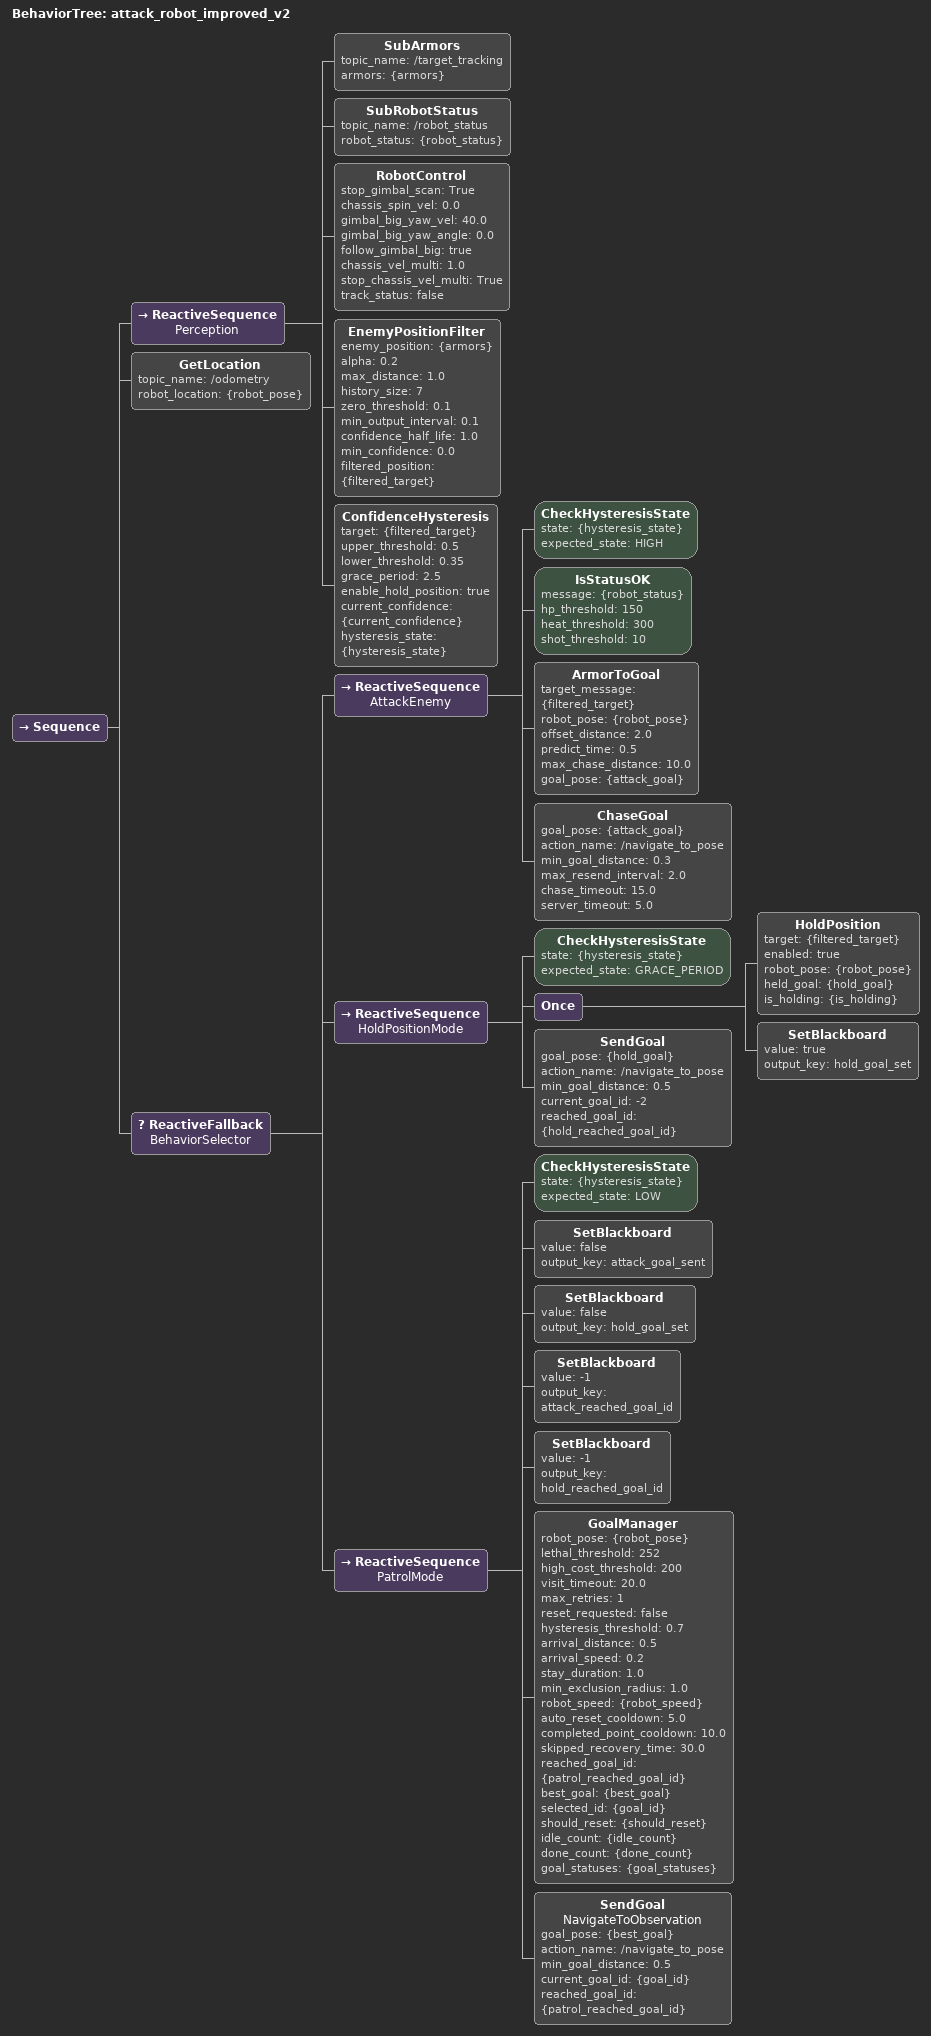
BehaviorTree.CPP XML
<?xml version="1.0" encoding="UTF-8"?>
<root BTCPP_format="4">
  <BehaviorTree ID="attack_robot_improved_v2">
    <Sequence>
      <ReactiveSequence name="Perception">
        <SubArmors topic_name="/target_tracking"
                   armors="{armors}"/>
        <SubRobotStatus topic_name="/robot_status"
                        robot_status="{robot_status}"/>
        <RobotControl stop_gimbal_scan="True"
                      chassis_spin_vel="0.0"
                      gimbal_big_yaw_vel="40.0"
                      gimbal_big_yaw_angle="0.0"
                      follow_gimbal_big="true"
                      chassis_vel_multi="1.0"
                      stop_chassis_vel_multi="True"
                      track_status="false"/>
        <EnemyPositionFilter enemy_position="{armors}"
                             alpha="0.2"
                             max_distance="1.0"
                             history_size="7"
                             zero_threshold="0.1"
                             min_output_interval="0.1"
                             confidence_half_life="1.0"
                             min_confidence="0.0"
                             filtered_position="{filtered_target}"/>
        <ConfidenceHysteresis target="{filtered_target}"
                              upper_threshold="0.5"
                              lower_threshold="0.35"
                              grace_period="2.5"
                              enable_hold_position="true"
                              current_confidence="{current_confidence}"
                              hysteresis_state="{hysteresis_state}"/>
      </ReactiveSequence>
      <GetLocation topic_name="/odometry"
                   robot_location="{robot_pose}"/>
      <ReactiveFallback name="BehaviorSelector">
        <ReactiveSequence name="AttackEnemy">
          <CheckHysteresisState state="{hysteresis_state}"
                                expected_state="HIGH"/>
          <IsStatusOK message="{robot_status}"
                      hp_threshold="150"
                      heat_threshold="300"
                      shot_threshold="10"/>
          <ArmorToGoal target_message="{filtered_target}"
                       robot_pose="{robot_pose}"
                       offset_distance="2.0"
                       predict_time="0.5"
                       max_chase_distance="10.0"
                       goal_pose="{attack_goal}"/>
          <ChaseGoal goal_pose="{attack_goal}"
                     action_name="/navigate_to_pose"
                     min_goal_distance="0.3"
                     max_resend_interval="2.0"
                     chase_timeout="15.0"
                     server_timeout="5.0"/>
        </ReactiveSequence>
        <ReactiveSequence name="HoldPositionMode">
          <CheckHysteresisState state="{hysteresis_state}"
                                expected_state="GRACE_PERIOD"/>
          <Once>
            <HoldPosition target="{filtered_target}"
                          enabled="true"
                          robot_pose="{robot_pose}"
                          held_goal="{hold_goal}"
                          is_holding="{is_holding}"/>
            <SetBlackboard value="true"
                           output_key="hold_goal_set"/>
          </Once>
          <SendGoal goal_pose="{hold_goal}"
                    action_name="/navigate_to_pose"
                    min_goal_distance="0.5"
                    current_goal_id="-2"
                    reached_goal_id="{hold_reached_goal_id}"/>
        </ReactiveSequence>
        <ReactiveSequence name="PatrolMode">
          <CheckHysteresisState state="{hysteresis_state}"
                                expected_state="LOW"/>
          <SetBlackboard value="false"
                         output_key="attack_goal_sent"/>
          <SetBlackboard value="false"
                         output_key="hold_goal_set"/>
          <SetBlackboard value="-1"
                         output_key="attack_reached_goal_id"/>
          <SetBlackboard value="-1"
                         output_key="hold_reached_goal_id"/>
          <GoalManager robot_pose="{robot_pose}"
                       lethal_threshold="252"
                       high_cost_threshold="200"
                       visit_timeout="20.0"
                       max_retries="1"
                       reset_requested="false"
                       hysteresis_threshold="0.7"
                       arrival_distance="0.5"
                       arrival_speed="0.2"
                       stay_duration="1.0"
                       min_exclusion_radius="1.0"
                       robot_speed="{robot_speed}"
                       auto_reset_cooldown="5.0"
                       completed_point_cooldown="10.0"
                       skipped_recovery_time="30.0"
                       reached_goal_id="{patrol_reached_goal_id}"
                       best_goal="{best_goal}"
                       selected_id="{goal_id}"
                       should_reset="{should_reset}"
                       idle_count="{idle_count}"
                       done_count="{done_count}"
                       goal_statuses="{goal_statuses}"/>
          <SendGoal name="NavigateToObservation"
                    goal_pose="{best_goal}"
                    action_name="/navigate_to_pose"
                    min_goal_distance="0.5"
                    current_goal_id="{goal_id}"
                    reached_goal_id="{patrol_reached_goal_id}"/>
        </ReactiveSequence>
      </ReactiveFallback>
    </Sequence>
  </BehaviorTree>

</root>
